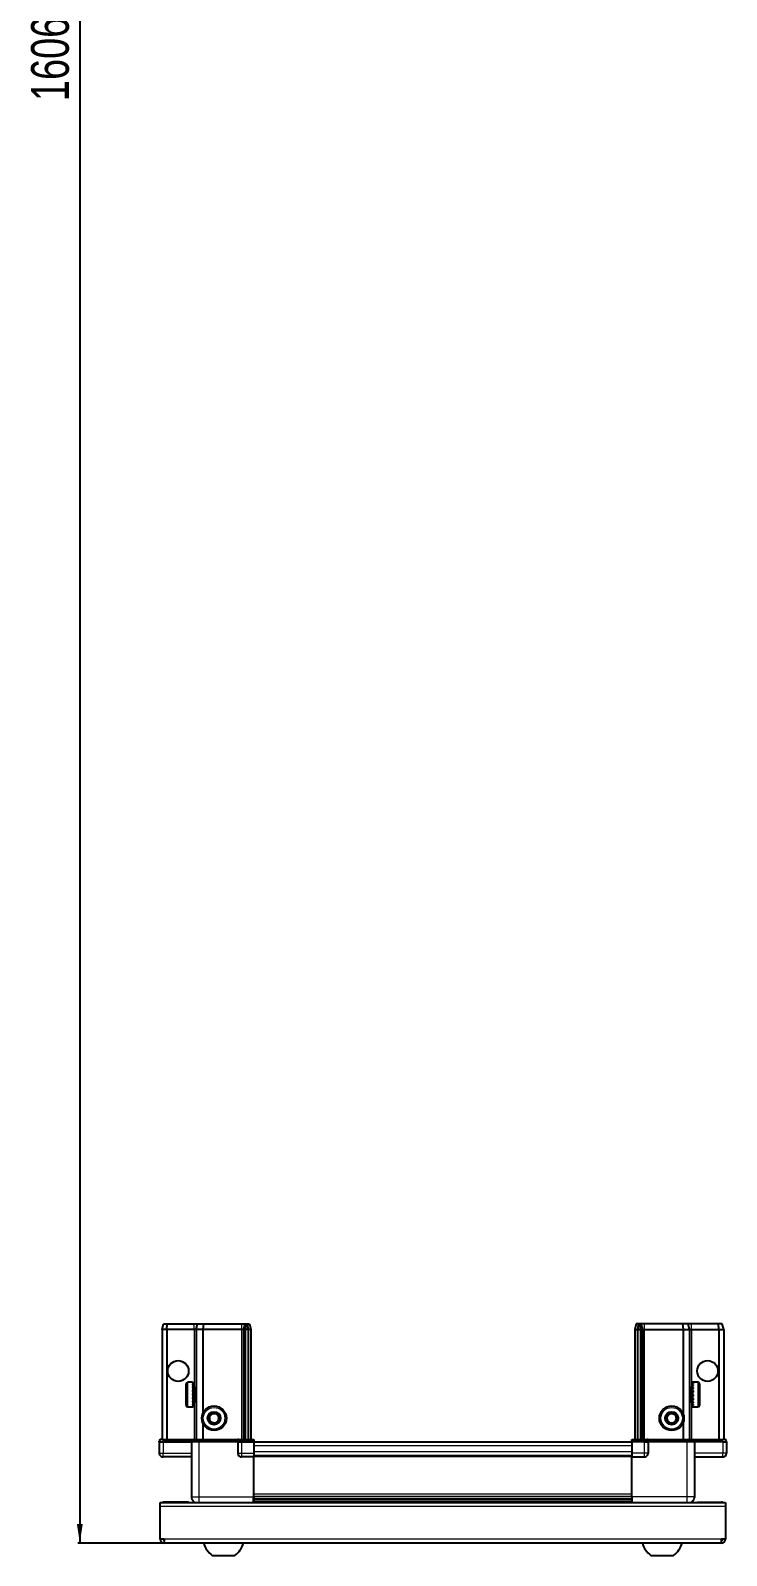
# Model space of a CAD drawing. Header units: millimetres. Extents: x 1014 to 3602, y -1458 to 1223.
# Drawn here: x 1070 to 1438, y -1458 to -652 of the extents above; entities that cross this region are included whole.
import ezdxf

# ---------------------------------------------------------------- set-up
doc = ezdxf.new("R2010")
doc.units = ezdxf.units.MM
doc.layers.add('FORMAT', color=7, linetype='Continuous')
doc.styles.add('SLDTEXTSTYLE0', font='TXT', dxfattribs={"width": 0.75})
doc.dimstyles.new('SLDDIMSTYLE0', dxfattribs={"dimtxt": 20, "dimasz": 10, "dimexe": 0, "dimexo": 0.0625, "dimgap": 5, "dimtad": 2, "dimdec": 1, "dimrnd": 1e-09, "dimzin": 12, "dimdsep": 46, "dimtxsty": 'SLDTEXTSTYLE0', "dimsah": 1, "dimcen": 0.09, "dimadec": 0, "dimazin": 3, "dimtfac": 1, "dimtofl": 0, "dimtmove": 0, "dimatfit": 3, "dimfxl": 0, "dimfrac": 2, "dimtolj": 1, "dimtzin": 12, "dimarcsym": 0})

# ---------------------------------------------------------------- blocks, each defined once
blk = doc.blocks.new('_D_8')
at = {"layer": 'FORMAT'}
for p, q in [((1140.25, 154.84), (1095.15, 154.84)), ((1096.15, 154.84), (1096.15, -1451.86)), ((1140.75, -1451.86), (1095.15, -1451.86))]:
    blk.add_line(p, q, dxfattribs=at)
for points in [[(1096.15, 154.84), (1094.62, 144.84), (1097.69, 144.84)], [(1096.15, -1451.86), (1097.69, -1441.86), (1094.62, -1441.86)]]:
    blk.add_solid(points, dxfattribs=at)
at = {"layer": 'FORMAT', "insert": (1070.37, -689.15), "char_height": 20, "attachment_point": 1, "rotation": 90, "style": 'SLDTEXTSTYLE0'}
blk.add_mtext('1606,7', dxfattribs=at)

msp = doc.modelspace()

# ---------------------------------------------------------------- linework, layer by layer
at = {"color": 7, "linetype": 'Continuous', "lineweight": 25}
for p, q in [((1139.66, -1338.86), (1140.46, -1335.86)), ((1139.66, -1338.86), (1139.66, -1397.16)), ((1142.16, -1338.86), (1139.66, -1338.86)), ((1140.46, -1335.86), (1142.31, -1335.86)), ((1142.16, -1338.86), (1142.31, -1335.86)), ((1156.66, -1338.86), (1142.16, -1338.86)), ((1142.16, -1338.86), (1142.16, -1397.16)), ((1142.31, -1335.86), (1156.66, -1335.86)), ((1156.66, -1335.86), (1158.46, -1335.86)), ((1157.66, -1338.86), (1156.66, -1338.86)), ((1157.66, -1338.86), (1158.46, -1335.86)), ((1161.16, -1338.86), (1157.66, -1338.86)), ((1157.66, -1338.86), (1157.66, -1397.16)), ((1158.46, -1335.86), (1161.49, -1335.86)), ((1161.49, -1335.86), (1161.16, -1338.86)), ((1161.16, -1338.86), (1161.16, -1383.36)), ((1181.66, -1338.86), (1161.16, -1338.86)), ((1161.49, -1335.86), (1181.66, -1335.86)), ((1181.66, -1335.86), (1183.46, -1335.86)), ((1182.66, -1338.86), (1181.66, -1338.86)), ((1183.46, -1335.86), (1182.66, -1338.86)), ((1182.66, -1338.86), (1182.66, -1397.16)), ((1183.66, -1338.86), (1182.66, -1338.86)), ((1183.46, -1335.86), (1184.2, -1335.86)), ((1184.2, -1335.86), (1183.66, -1338.86)), ((1185.16, -1338.86), (1183.66, -1338.86)), ((1183.66, -1338.86), (1183.66, -1397.16)), ((1184.2, -1335.86), (1184.7, -1335.86)), ((1184.7, -1335.86), (1185.16, -1338.86)), ((1184.7, -1335.86), (1185.85, -1335.86)), ((1185.16, -1338.86), (1185.16, -1397.16)), ((1186.66, -1338.86), (1185.16, -1338.86)), ((1185.85, -1335.86), (1186.66, -1338.86)), ((1186.66, -1338.86), (1186.66, -1397.16)), ((1390.46, -1335.86), (1389.66, -1338.86)), ((1389.66, -1338.86), (1391.16, -1338.86)), ((1389.66, -1338.86), (1389.66, -1397.16)), ((1391.61, -1335.86), (1390.46, -1335.86)), ((1391.61, -1335.86), (1391.16, -1338.86)), ((1391.16, -1338.86), (1392.66, -1338.86)), ((1391.16, -1338.86), (1391.16, -1397.16)), ((1392.11, -1335.86), (1391.61, -1335.86)), ((1392.11, -1335.86), (1392.66, -1338.86)), ((1392.85, -1335.86), (1392.11, -1335.86)), ((1392.66, -1338.86), (1393.66, -1338.86)), ((1392.66, -1338.86), (1392.66, -1397.16)), ((1392.85, -1335.86), (1393.66, -1338.86)), ((1394.66, -1335.86), (1392.85, -1335.86)), ((1393.66, -1338.86), (1393.66, -1397.16)), ((1393.66, -1338.86), (1394.66, -1338.86)), ((1414.82, -1335.86), (1394.66, -1335.86)), ((1394.66, -1338.86), (1415.16, -1338.86)), ((1414.82, -1335.86), (1415.16, -1338.86)), ((1417.85, -1335.86), (1414.82, -1335.86)), ((1415.16, -1338.86), (1415.16, -1383.36)), ((1415.16, -1338.86), (1418.66, -1338.86)), ((1418.66, -1338.86), (1417.85, -1335.86)), ((1419.66, -1335.86), (1417.85, -1335.86)), ((1418.66, -1338.86), (1418.66, -1397.16)), ((1418.66, -1338.86), (1419.66, -1338.86)), ((1434, -1335.86), (1419.66, -1335.86)), ((1419.66, -1338.86), (1434.16, -1338.86)), ((1434.16, -1338.86), (1434, -1335.86)), ((1435.85, -1335.86), (1434, -1335.86)), ((1434.16, -1338.86), (1434.16, -1397.16)), ((1434.16, -1338.86), (1436.66, -1338.86)), ((1436.66, -1338.86), (1435.85, -1335.86)), ((1436.66, -1338.86), (1436.66, -1397.16)), ((1152.46, -1379.06), (1152.46, -1367.66)), ((1155.66, -1366.86), (1153.26, -1366.86)), ((1155.66, -1366.86), (1155.66, -1366.87)), ((1155.66, -1366.87), (1156.16, -1366.87)), ((1155.66, -1367.06), (1156.16, -1367.06)), ((1155.66, -1367.06), (1155.66, -1367.28)), ((1155.66, -1367.28), (1156.16, -1367.28)), ((1155.66, -1367.85), (1156.16, -1367.85)), ((1155.66, -1367.85), (1155.66, -1368.28)), ((1155.66, -1368.28), (1156.16, -1368.28)), ((1155.66, -1369.19), (1156.16, -1369.19)), ((1155.66, -1369.19), (1155.66, -1369.78)), ((1155.66, -1369.78), (1156.16, -1369.78)), ((1155.66, -1370.93), (1156.16, -1370.93)), ((1155.66, -1370.93), (1155.66, -1371.63)), ((1156.16, -1367.06), (1156.16, -1366.87)), ((1156.16, -1367.28), (1156.16, -1367.06)), ((1156.16, -1367.85), (1156.16, -1367.28)), ((1156.16, -1368.28), (1156.16, -1367.85)), ((1156.16, -1369.19), (1156.16, -1368.28)), ((1156.26, -1368.96), (1156.16, -1368.96)), ((1156.16, -1369.78), (1156.16, -1369.19)), ((1156.16, -1370.93), (1156.16, -1369.78)), ((1156.16, -1371.63), (1156.16, -1370.93)), ((1156.26, -1377.76), (1156.26, -1368.96)), ((1157.14, -1370.05), (1156.66, -1369.36)), ((1156.66, -1377.36), (1156.66, -1369.36)), ((1157.62, -1369.36), (1157.14, -1370.05)), ((1157.14, -1376.67), (1157.14, -1370.05)), ((1157.66, -1369.36), (1157.62, -1369.36)), ((1157.62, -1377.36), (1157.62, -1369.36)), ((1418.69, -1369.36), (1418.66, -1369.36)), ((1419.17, -1370.05), (1418.69, -1369.36)), ((1418.69, -1369.36), (1418.69, -1377.36)), ((1419.66, -1369.36), (1419.17, -1370.05)), ((1419.17, -1370.05), (1419.17, -1376.67)), ((1419.66, -1369.36), (1419.66, -1377.36)), ((1420.16, -1368.96), (1420.06, -1368.96)), ((1420.06, -1368.96), (1420.06, -1377.76)), ((1423.06, -1366.86), (1420.16, -1366.86)), ((1420.66, -1366.86), (1420.16, -1366.86)), ((1420.16, -1366.86), (1420.16, -1366.91)), ((1420.16, -1366.91), (1420.16, -1367.2)), ((1420.66, -1366.91), (1420.16, -1366.91)), ((1420.66, -1367.2), (1420.16, -1367.2)), ((1420.16, -1367.2), (1420.16, -1367.47)), ((1420.66, -1367.47), (1420.16, -1367.47)), ((1420.16, -1367.47), (1420.16, -1368.13)), ((1420.66, -1368.13), (1420.16, -1368.13)), ((1420.16, -1368.13), (1420.16, -1368.61)), ((1420.16, -1368.61), (1420.16, -1369.58)), ((1420.66, -1368.61), (1420.16, -1368.61)), ((1420.66, -1369.58), (1420.16, -1369.58)), ((1420.16, -1369.58), (1420.16, -1370.21)), ((1420.16, -1370.21), (1420.16, -1371.4)), ((1420.66, -1370.21), (1420.16, -1370.21)), ((1420.66, -1366.91), (1420.66, -1366.86)), ((1420.66, -1367.47), (1420.66, -1367.2)), ((1420.66, -1368.61), (1420.66, -1368.13)), ((1420.66, -1370.21), (1420.66, -1369.58)), ((1423.86, -1367.66), (1423.86, -1379.06)), ((1155.66, -1371.63), (1156.16, -1371.63)), ((1155.66, -1372.91), (1156.16, -1372.91)), ((1155.66, -1372.91), (1155.66, -1373.65)), ((1155.66, -1373.06), (1156.16, -1373.06)), ((1155.66, -1373.56), (1156.16, -1373.56)), ((1155.66, -1373.65), (1156.16, -1373.65)), ((1155.66, -1374.94), (1156.16, -1374.94)), ((1155.66, -1374.94), (1155.66, -1375.64)), ((1155.66, -1375.64), (1156.16, -1375.64)), ((1155.66, -1376.81), (1156.16, -1376.81)), ((1155.66, -1376.81), (1155.66, -1377.41)), ((1155.66, -1377.41), (1156.16, -1377.41)), ((1155.66, -1378.34), (1156.16, -1378.34)), ((1155.66, -1378.34), (1155.66, -1378.79)), ((1155.66, -1378.79), (1156.16, -1378.79)), ((1156.16, -1372.91), (1156.16, -1371.63)), ((1156.16, -1373.06), (1156.16, -1372.91)), ((1156.16, -1373.65), (1156.16, -1373.56)), ((1156.16, -1374.94), (1156.16, -1373.65)), ((1156.16, -1375.64), (1156.16, -1374.94)), ((1156.16, -1376.81), (1156.16, -1375.64)), ((1156.16, -1377.41), (1156.16, -1376.81)), ((1156.16, -1378.34), (1156.16, -1377.41)), ((1156.16, -1377.76), (1156.26, -1377.76)), ((1156.16, -1378.79), (1156.16, -1378.34)), ((1156.16, -1379.39), (1156.16, -1378.79)), ((1156.66, -1377.36), (1157.14, -1376.67)), ((1157.14, -1376.67), (1157.62, -1377.36)), ((1157.62, -1377.36), (1157.66, -1377.36)), ((1418.66, -1377.36), (1418.69, -1377.36)), ((1418.69, -1377.36), (1419.17, -1376.67)), ((1419.17, -1376.67), (1419.66, -1377.36)), ((1420.06, -1377.76), (1420.16, -1377.76)), ((1420.66, -1371.4), (1420.16, -1371.4)), ((1420.16, -1371.4), (1420.16, -1372.04)), ((1420.66, -1372.04), (1420.16, -1372.04)), ((1420.16, -1372.12), (1420.16, -1373.41)), ((1420.66, -1372.12), (1420.16, -1372.12)), ((1420.66, -1373.41), (1420.16, -1373.41)), ((1420.66, -1373.9), (1420.16, -1373.9)), ((1420.16, -1373.9), (1420.16, -1374.15)), ((1420.16, -1374.15), (1420.16, -1375.42)), ((1420.66, -1374.15), (1420.16, -1374.15)), ((1420.66, -1375.42), (1420.16, -1375.42)), ((1420.16, -1375.42), (1420.16, -1376.11)), ((1420.16, -1376.11), (1420.16, -1377.22)), ((1420.66, -1376.11), (1420.16, -1376.11)), ((1420.66, -1377.22), (1420.16, -1377.22)), ((1420.16, -1377.22), (1420.16, -1377.79)), ((1420.16, -1377.79), (1420.16, -1378.65)), ((1420.66, -1377.79), (1420.16, -1377.79)), ((1420.66, -1378.65), (1420.16, -1378.65)), ((1420.16, -1378.65), (1420.16, -1379.05)), ((1420.16, -1379.05), (1420.16, -1379.56)), ((1420.66, -1379.05), (1420.16, -1379.05)), ((1420.66, -1372.12), (1420.66, -1371.4)), ((1420.66, -1374.15), (1420.66, -1373.41)), ((1420.66, -1376.11), (1420.66, -1375.42)), ((1420.66, -1377.79), (1420.66, -1377.22)), ((1420.66, -1379.05), (1420.66, -1378.65)), ((1153.26, -1379.86), (1155.66, -1379.86)), ((1155.66, -1379.39), (1156.16, -1379.39)), ((1155.66, -1379.39), (1155.66, -1379.63)), ((1155.66, -1379.63), (1156.16, -1379.63)), ((1155.66, -1379.85), (1156.16, -1379.85)), ((1155.66, -1379.85), (1155.66, -1379.86)), ((1155.66, -1379.86), (1156.16, -1379.86)), ((1156.16, -1379.63), (1156.16, -1379.39)), ((1156.16, -1379.85), (1156.16, -1379.63)), ((1156.16, -1379.86), (1156.16, -1379.85)), ((1420.66, -1379.56), (1420.16, -1379.56)), ((1420.16, -1379.56), (1420.16, -1379.74)), ((1420.16, -1379.74), (1420.16, -1379.86)), ((1420.66, -1379.74), (1420.16, -1379.74)), ((1420.16, -1379.86), (1423.06, -1379.86)), ((1420.66, -1379.74), (1420.66, -1379.56)), ((1161.16, -1388.36), (1161.16, -1397.16)), ((1415.16, -1388.36), (1415.16, -1397.16)), ((1138.65, -1397.16), (1138.15, -1398.03)), ((1138.15, -1398.36), (1138.15, -1398.03)), ((1138.15, -1398.36), (1140.15, -1398.36)), ((1138.16, -1398.36), (1138.16, -1404.36)), ((1140.15, -1397.16), (1138.65, -1397.16)), ((1140.15, -1397.16), (1154.96, -1397.16)), ((1154.96, -1398.36), (1140.15, -1398.36)), ((1140.16, -1398.36), (1154.96, -1398.36)), ((1154.96, -1397.16), (1155.16, -1397.16)), ((1155.16, -1398.36), (1154.96, -1398.36)), ((1155.16, -1398.36), (1155.16, -1397.16)), ((1155.16, -1397.16), (1159.16, -1397.16)), ((1159.16, -1398.36), (1155.16, -1398.36)), ((1155.16, -1398.36), (1155.16, -1427.36)), ((1159.16, -1397.16), (1179.46, -1397.16)), ((1179.46, -1398.36), (1159.16, -1398.36)), ((1179.46, -1397.16), (1179.66, -1397.16)), ((1179.66, -1398.36), (1179.46, -1398.36)), ((1179.66, -1398.36), (1179.66, -1397.16)), ((1180.33, -1397.16), (1179.66, -1397.16)), ((1179.66, -1398.36), (1181.66, -1398.36)), ((1179.66, -1398.36), (1179.66, -1404.36)), ((1180.33, -1397.16), (1188.16, -1397.16)), ((1188.15, -1398.03), (1181.66, -1398.03)), ((1188.15, -1398.36), (1181.66, -1398.36)), ((1181.66, -1398.36), (1188.16, -1398.36)), ((1188.16, -1398.03), (1188.15, -1398.03)), ((1188.16, -1398.36), (1188.15, -1398.36)), ((1188.16, -1397.16), (1188.16, -1398.03)), ((1188.16, -1398.36), (1188.16, -1398.03)), ((1188.16, -1398.36), (1188.16, -1404.36)), ((1388.16, -1398.51), (1188.16, -1398.51)), ((1388.16, -1398.03), (1388.16, -1397.16)), ((1388.16, -1397.16), (1395.98, -1397.16)), ((1394.66, -1398.03), (1388.16, -1398.03)), ((1388.16, -1398.36), (1388.16, -1398.03)), ((1394.66, -1398.36), (1388.16, -1398.36)), ((1388.16, -1398.36), (1388.16, -1404.36)), ((1394.66, -1398.36), (1396.66, -1398.36)), ((1396.66, -1398.36), (1394.66, -1398.36)), ((1396.66, -1397.16), (1395.98, -1397.16)), ((1396.66, -1398.36), (1396.66, -1397.16)), ((1396.66, -1397.16), (1396.86, -1397.16)), ((1396.86, -1398.36), (1396.66, -1398.36)), ((1396.66, -1398.36), (1396.66, -1404.36)), ((1396.86, -1397.16), (1417.16, -1397.16)), ((1417.16, -1398.36), (1396.86, -1398.36)), ((1417.16, -1397.16), (1421.16, -1397.16)), ((1421.16, -1398.36), (1417.16, -1398.36)), ((1421.16, -1398.36), (1421.16, -1397.16)), ((1421.16, -1397.16), (1421.36, -1397.16)), ((1421.36, -1398.36), (1421.16, -1398.36)), ((1421.16, -1398.36), (1421.16, -1427.36)), ((1421.36, -1397.16), (1436.16, -1397.16)), ((1436.16, -1398.36), (1421.36, -1398.36)), ((1437.66, -1397.16), (1436.16, -1397.16)), ((1436.16, -1398.36), (1438.16, -1398.36)), ((1438.16, -1398.03), (1437.66, -1397.16)), ((1438.16, -1398.03), (1437.66, -1397.16)), ((1438.16, -1398.36), (1438.16, -1398.03)), ((1438.16, -1398.36), (1438.16, -1398.03)), ((1438.16, -1398.36), (1438.16, -1398.36)), ((1438.16, -1398.36), (1438.16, -1404.36)), ((1155.16, -1406.36), (1140.16, -1406.36)), ((1188.16, -1406.36), (1181.66, -1406.36)), ((1188.16, -1404.36), (1188.16, -1406.36)), ((1388.16, -1405.71), (1188.16, -1405.71)), ((1188.16, -1427.36), (1188.16, -1406.36)), ((1388.16, -1404.36), (1388.16, -1406.36)), ((1388.16, -1406.36), (1394.66, -1406.36)), ((1388.16, -1427.36), (1388.16, -1406.36)), ((1421.16, -1406.36), (1436.16, -1406.36)), ((1188.01, -1430.36), (1188.01, -1427.36)), ((1138.66, -1432.46), (1138.66, -1430.36)), ((1138.66, -1430.36), (1437.66, -1430.36)), ((1138.66, -1449.76), (1138.66, -1432.46)), ((1153.66, -1430.26), (1140.76, -1430.26)), ((1153.66, -1430.26), (1153.66, -1430.36)), ((1188.16, -1428.39), (1388.16, -1428.39)), ((1188.16, -1428.42), (1388.16, -1428.42)), ((1212.03, -1430.21), (1188.16, -1430.21)), ((1206.66, -1430.36), (1206.66, -1430.21)), ((1206.69, -1430.36), (1206.69, -1430.21)), ((1206.96, -1430.36), (1206.96, -1430.21)), ((1207.23, -1430.36), (1207.23, -1430.21)), ((1207.88, -1430.36), (1207.88, -1430.21)), ((1208.34, -1430.36), (1208.34, -1430.21)), ((1209.31, -1430.36), (1209.31, -1430.21)), ((1209.93, -1430.36), (1209.93, -1430.21)), ((1211.11, -1430.36), (1211.11, -1430.21)), ((1211.77, -1430.36), (1211.77, -1430.21)), ((1211.83, -1430.36), (1211.83, -1430.21)), ((1213.12, -1430.21), (1212.03, -1430.21)), ((1213.85, -1430.21), (1213.12, -1430.21)), ((1213.12, -1430.36), (1213.12, -1430.21)), ((1213.12, -1430.21), (1213.12, -1430.21)), ((1213.13, -1430.36), (1213.13, -1430.21)), ((1213.63, -1430.36), (1213.63, -1430.21)), ((1213.86, -1430.21), (1213.85, -1430.21)), ((1213.86, -1430.36), (1213.86, -1430.21)), ((1214.28, -1430.21), (1213.86, -1430.21)), ((1362.03, -1430.21), (1214.28, -1430.21)), ((1215.13, -1430.36), (1215.13, -1430.21)), ((1215.82, -1430.36), (1215.82, -1430.21)), ((1216.95, -1430.36), (1216.95, -1430.21)), ((1217.52, -1430.36), (1217.52, -1430.21)), ((1218.39, -1430.36), (1218.39, -1430.21)), ((1218.8, -1430.36), (1218.8, -1430.21)), ((1219.33, -1430.36), (1219.33, -1430.21)), ((1219.52, -1430.36), (1219.52, -1430.21)), ((1219.65, -1430.36), (1219.65, -1430.21)), ((1356.66, -1430.36), (1356.66, -1430.21)), ((1356.83, -1430.36), (1356.83, -1430.21)), ((1357.04, -1430.36), (1357.04, -1430.21)), ((1357.6, -1430.36), (1357.6, -1430.21)), ((1358.02, -1430.36), (1358.02, -1430.21)), ((1358.91, -1430.36), (1358.91, -1430.21)), ((1359.5, -1430.36), (1359.5, -1430.21)), ((1360.64, -1430.36), (1360.64, -1430.21)), ((1361.34, -1430.36), (1361.34, -1430.21)), ((1362.62, -1430.21), (1362.03, -1430.21)), ((1362.62, -1430.36), (1362.62, -1430.21)), ((1362.63, -1430.21), (1362.62, -1430.21)), ((1363.35, -1430.21), (1362.63, -1430.21)), ((1362.79, -1430.36), (1362.79, -1430.21)), ((1363.29, -1430.36), (1363.29, -1430.21)), ((1363.36, -1430.21), (1363.35, -1430.21)), ((1363.36, -1430.36), (1363.36, -1430.21)), ((1364.38, -1430.21), (1363.36, -1430.21)), ((1388.16, -1430.21), (1364.28, -1430.21)), ((1364.65, -1430.36), (1364.65, -1430.21)), ((1365.36, -1430.36), (1365.36, -1430.21)), ((1366.53, -1430.36), (1366.53, -1430.21)), ((1367.14, -1430.36), (1367.14, -1430.21)), ((1368.08, -1430.36), (1368.08, -1430.21)), ((1368.53, -1430.36), (1368.53, -1430.21)), ((1369.15, -1430.36), (1369.15, -1430.21)), ((1369.4, -1430.36), (1369.4, -1430.21)), ((1369.63, -1430.36), (1369.63, -1430.21)), ((1369.65, -1430.36), (1369.65, -1430.21)), ((1422.66, -1430.26), (1435.56, -1430.26)), ((1422.66, -1430.26), (1422.66, -1430.36)), ((1437.66, -1430.36), (1437.66, -1432.46)), ((1437.66, -1432.46), (1437.66, -1449.76)), ((1140.76, -1449.76), (1138.66, -1449.76)), ((1140.76, -1449.76), (1140.76, -1451.86)), ((1435.56, -1451.86), (1140.76, -1451.86)), ((1437.66, -1449.76), (1435.56, -1449.76)), ((1435.56, -1451.86), (1435.56, -1449.76)), ((1166.16, -1458.46), (1178.16, -1458.46)), ((1398.16, -1458.46), (1410.16, -1458.46))]:
    msp.add_line(p, q, dxfattribs=at)
at = {"color": 8, "linetype": 'Continuous', "lineweight": 18}
for p, q in [((1156.66, -1338.86), (1156.66, -1335.86)), ((1156.66, -1338.86), (1156.66, -1369.36)), ((1181.66, -1335.86), (1181.66, -1338.86)), ((1181.66, -1338.86), (1181.66, -1397.16)), ((1394.66, -1335.86), (1394.66, -1338.86)), ((1394.66, -1338.86), (1394.66, -1397.16)), ((1419.66, -1338.86), (1419.66, -1335.86)), ((1419.66, -1338.86), (1419.66, -1369.36)), ((1153.26, -1379.86), (1153.26, -1366.86)), ((1423.06, -1366.86), (1423.06, -1379.86)), ((1156.66, -1377.36), (1156.66, -1397.16)), ((1419.66, -1377.36), (1419.66, -1397.16)), ((1140.15, -1398.36), (1140.15, -1397.16)), ((1140.16, -1398.36), (1140.16, -1404.36)), ((1154.96, -1398.36), (1154.96, -1397.16)), ((1159.16, -1398.36), (1159.16, -1397.16)), ((1159.16, -1398.36), (1159.16, -1427.36)), ((1179.46, -1398.36), (1179.46, -1397.16)), ((1181.66, -1398.36), (1181.66, -1398.03)), ((1181.66, -1398.36), (1181.66, -1404.36)), ((1188.15, -1398.36), (1188.15, -1398.03)), ((1388.16, -1400.51), (1188.16, -1400.51)), ((1394.66, -1398.36), (1394.66, -1398.03)), ((1394.66, -1398.36), (1394.66, -1404.36)), ((1396.86, -1397.16), (1396.86, -1398.36)), ((1417.16, -1398.36), (1417.16, -1397.16)), ((1417.16, -1398.36), (1417.16, -1427.36)), ((1421.36, -1397.16), (1421.36, -1398.36)), ((1436.16, -1398.36), (1436.16, -1397.16)), ((1436.16, -1398.36), (1436.16, -1404.36)), ((1138.16, -1404.36), (1140.16, -1404.36)), ((1140.16, -1404.36), (1155.16, -1404.36)), ((1140.16, -1406.36), (1140.16, -1404.36)), ((1179.66, -1404.36), (1181.66, -1404.36)), ((1181.66, -1404.36), (1188.16, -1404.36)), ((1181.66, -1404.36), (1181.66, -1406.36)), ((1388.16, -1403.71), (1188.16, -1403.71)), ((1388.16, -1406.36), (1188.16, -1406.36)), ((1394.66, -1404.36), (1388.16, -1404.36)), ((1394.66, -1404.36), (1394.66, -1406.36)), ((1396.66, -1404.36), (1394.66, -1404.36)), ((1436.16, -1404.36), (1421.16, -1404.36)), ((1438.16, -1404.36), (1436.16, -1404.36)), ((1436.16, -1406.36), (1436.16, -1404.36)), ((1159.16, -1427.36), (1188.16, -1427.36)), ((1188.16, -1425.77), (1388.16, -1425.77)), ((1388.16, -1427.18), (1188.16, -1427.18)), ((1417.16, -1427.36), (1388.16, -1427.36)), ((1437.66, -1432.46), (1138.66, -1432.46)), ((1140.76, -1430.36), (1140.76, -1430.26)), ((1188.16, -1429.63), (1388.16, -1429.63)), ((1435.56, -1430.36), (1435.56, -1430.26)), ((1435.56, -1449.76), (1140.76, -1449.76))]:
    msp.add_line(p, q, dxfattribs=at)
at = {"color": 7, "linetype": 'Continuous', "lineweight": 25, "flags": 128}
for points in [[(1140.76, -1430.26), (1140.35, -1430.3), (1140.11, -1430.36)], [(1436.2, -1430.36), (1435.96, -1430.3), (1435.56, -1430.26)]]:
    msp.add_lwpolyline(points, dxfattribs=at)
at = {"color": 7, "linetype": 'Continuous', "lineweight": 25}
for centre, radius in [((1148.16, -1360.86), 5.5), ((1428.16, -1360.86), 5.5), ((1167.16, -1385.86), 6.5), ((1409.16, -1385.86), 6.5), ((1167.16, -1385.86), 3.46), ((1409.16, -1385.86), 3.46)]:
    msp.add_circle(centre, radius, dxfattribs=at)
at = {"color": 8, "linetype": 'Continuous', "lineweight": 18}
for centre in [(1167.16, -1385.86), (1409.16, -1385.86)]:
    msp.add_circle(centre, 5.7, dxfattribs=at)
at = {"color": 7, "linetype": 'Continuous', "lineweight": 25}
for centre, radius, start, end in [((1153.26, -1367.66), 0.8, 90, 180), ((1156.66, -1368.96), 0.4, 180, 270), ((1419.66, -1368.96), 0.4, 270, 0), ((1423.06, -1367.66), 0.8, 360, 90), ((1153.26, -1379.06), 0.8, 180, 270), ((1156.66, -1377.76), 0.4, 90, 180), ((1419.66, -1377.76), 0.4, 360, 90), ((1423.06, -1379.06), 0.8, 270, 0), ((1167.16, -1385.86), 2.5, 147.37605, 207.37605), ((1167.16, -1385.86), 2.5, 207.37605, 267.37605), ((1167.16, -1385.86), 2.5, 87.37605, 147.37605), ((1167.16, -1385.86), 2.5, 267.37605, 327.37605), ((1167.16, -1385.86), 2.5, 27.37605, 87.37605), ((1167.16, -1385.86), 2.5, 327.37605, 27.37605), ((1409.16, -1385.86), 2.5, 134.67671, 194.67671), ((1409.16, -1385.86), 2.5, 194.67671, 254.67671), ((1409.16, -1385.86), 2.5, 74.67671, 134.67671), ((1409.16, -1385.86), 2.5, 14.67671, 74.67671), ((1409.16, -1385.86), 2.5, 314.67671, 14.67671), ((1409.16, -1385.86), 2.5, 254.67671, 314.67671), ((1140.16, -1404.36), 2, 180, 270), ((1181.66, -1404.36), 2, 180, 270), ((1394.66, -1404.36), 2, 270, 0), ((1436.16, -1404.36), 2, 270, 0), ((1140.76, -1449.76), 2.1, 180, 270), ((1140.76, -1449.76), 0.6, 180, 270), ((1173.18, -1448.84), 11.91, 194.70035, 233.8734), ((1171.13, -1448.84), 11.91, 306.1266, 345.29965), ((1405.18, -1448.84), 11.91, 194.70035, 233.8734), ((1403.13, -1448.84), 11.91, 306.1266, 345.29965), ((1435.56, -1449.76), 2.1, 270, 0), ((1435.56, -1449.76), 0.6, 270, 0)]:
    msp.add_arc(centre, radius, start, end, dxfattribs=at)
for centre, start_param, end_param in [((1181.66, -1394.57), 2.418858, 3.141593), ((1394.66, -1394.57), 3.141593, 3.864327)]:
    msp.add_ellipse(centre, major_axis=(0, 3.46), ratio=0.57735, start_param=start_param, end_param=end_param, dxfattribs=at)
for points, knots in [([(1164.27, -1385.73), (1164.55, -1385.3), (1165.07, -1384.49), (1165.59, -1383.68), (1165.83, -1383.3)], [0, 0, 0, 0, 0.534686, 1, 1, 1, 1]), ([(1165.6, -1388.3), (1165.54, -1388.18), (1165.27, -1387.65), (1164.81, -1386.77), (1164.43, -1386.04), (1164.27, -1385.73)], [0, 0, 0, 0, 0.133125, 0.637099, 1, 1, 1, 1]), ([(1165.83, -1383.3), (1166.34, -1383.32), (1167.31, -1383.37), (1168.27, -1383.41), (1168.71, -1383.43)], [0, 0, 0, 0, 0.534686, 1, 1, 1, 1]), ([(1170.04, -1386), (1169.76, -1386.43), (1169.24, -1387.24), (1168.72, -1388.05), (1168.48, -1388.43)], [0, 0, 0, 0, 0.534686, 1, 1, 1, 1]), ([(1168.71, -1383.43), (1168.87, -1383.74), (1169.25, -1384.47), (1169.71, -1385.35), (1169.98, -1385.89), (1170.04, -1386)], [0, 0, 0, 0, 0.3629006, 0.8668753, 1, 1, 1, 1]), ([(1406.37, -1385.1), (1406.74, -1384.74), (1407.42, -1384.06), (1408.11, -1383.39), (1408.42, -1383.07)], [0, 0, 0, 0, 0.534686, 1, 1, 1, 1]), ([(1407.1, -1387.89), (1407.01, -1387.56), (1406.81, -1386.76), (1406.55, -1385.8), (1406.4, -1385.22), (1406.37, -1385.1)], [0, 0, 0, 0, 0.362901, 0.866875, 1, 1, 1, 1]), ([(1408.42, -1383.07), (1408.92, -1383.21), (1409.85, -1383.46), (1410.78, -1383.72), (1411.21, -1383.83)], [0, 0, 0, 0, 0.534686, 1, 1, 1, 1]), ([(1411.94, -1386.63), (1411.57, -1386.99), (1410.89, -1387.67), (1410.2, -1388.34), (1409.89, -1388.66)], [0, 0, 0, 0, 0.534686, 1, 1, 1, 1]), ([(1411.21, -1383.83), (1411.24, -1383.96), (1411.39, -1384.53), (1411.64, -1385.5), (1411.85, -1386.29), (1411.94, -1386.63)], [0, 0, 0, 0, 0.133125, 0.637099, 1, 1, 1, 1]), ([(1168.48, -1388.43), (1167.97, -1388.4), (1167, -1388.36), (1166.04, -1388.32), (1165.6, -1388.3)], [0, 0, 0, 0, 0.534686, 1, 1, 1, 1]), ([(1409.89, -1388.66), (1409.39, -1388.52), (1408.46, -1388.27), (1407.53, -1388.01), (1407.1, -1387.89)], [0, 0, 0, 0, 0.534686, 1, 1, 1, 1]), ([(1155.16, -1427.36), (1155.2, -1427.8), (1155.27, -1428.48), (1155.71, -1429.3), (1156.17, -1429.85), (1156.57, -1430.21), (1156.83, -1430.34), (1156.88, -1430.36)], [0, 0, 0, 0, 0.363018, 0.558438, 0.758004, 0.95757, 1, 1, 1, 1]), ([(1188.16, -1427.36), (1188.16, -1427.76), (1188.16, -1428.55), (1188.16, -1429.57), (1188.16, -1430.2), (1188.16, -1430.35), (1188.16, -1430.36)], [0, 0, 0, 0, 0.3255201, 0.6510403, 0.9765604, 1, 1, 1, 1]), ([(1388.16, -1427.36), (1388.16, -1427.76), (1388.16, -1428.55), (1388.16, -1429.57), (1388.16, -1430.2), (1388.16, -1430.35), (1388.16, -1430.36)], [0, 0, 0, 0, 0.32552, 0.65104, 0.97656, 1, 1, 1, 1]), ([(1421.16, -1427.36), (1421.11, -1427.8), (1421.04, -1428.48), (1420.6, -1429.3), (1420.14, -1429.85), (1419.74, -1430.21), (1419.48, -1430.34), (1419.43, -1430.36)], [0, 0, 0, 0, 0.363018, 0.558438, 0.758004, 0.95757, 1, 1, 1, 1])]:
    msp.add_open_spline(points, degree=3, knots=knots, dxfattribs=at)
at = {"color": 8, "linetype": 'Continuous', "lineweight": 18}
for points in [[(1155.16, -1427.36), (1155.22, -1427.36), (1155.34, -1427.36), (1156.26, -1427.36), (1157.58, -1427.36), (1158.63, -1427.36), (1159.16, -1427.36)], [(1421.16, -1427.36), (1421.09, -1427.36), (1420.97, -1427.36), (1420.05, -1427.36), (1418.73, -1427.36), (1417.68, -1427.36), (1417.16, -1427.36)]]:
    msp.add_open_spline(points, degree=3, dxfattribs=at)
for points, knots in [([(1159.16, -1427.36), (1159.16, -1427.8), (1159.16, -1428.48), (1159.16, -1429.3), (1159.16, -1429.85), (1159.16, -1430.21), (1159.16, -1430.34), (1159.16, -1430.36)], [0, 0, 0, 0, 0.363018, 0.558438, 0.758004, 0.95757, 1, 1, 1, 1]), ([(1417.16, -1427.36), (1417.16, -1427.8), (1417.16, -1428.48), (1417.16, -1429.3), (1417.16, -1429.85), (1417.16, -1430.21), (1417.16, -1430.34), (1417.16, -1430.36)], [0, 0, 0, 0, 0.3630185, 0.5584377, 0.7580039, 0.9575702, 1, 1, 1, 1])]:
    msp.add_open_spline(points, degree=3, knots=knots, dxfattribs=at)

# ---------------------------------------------------------------- dimensions: what is measured, and where the dimension line sits
at = {"layer": 'FORMAT'}
dim = msp.add_linear_dim(base=(1096.15, -1451.86), p1=(1140.26, 154.84), p2=(1140.76, -1451.86), angle=90, dimstyle='SLDDIMSTYLE0', dxfattribs=at)
dim.commit()
dim.dimension.update_dxf_attribs({"geometry": '_D_8', "text_midpoint": (1096.15, -648.51), "dimtype": 160})

doc.saveas('drawing.dxf')
